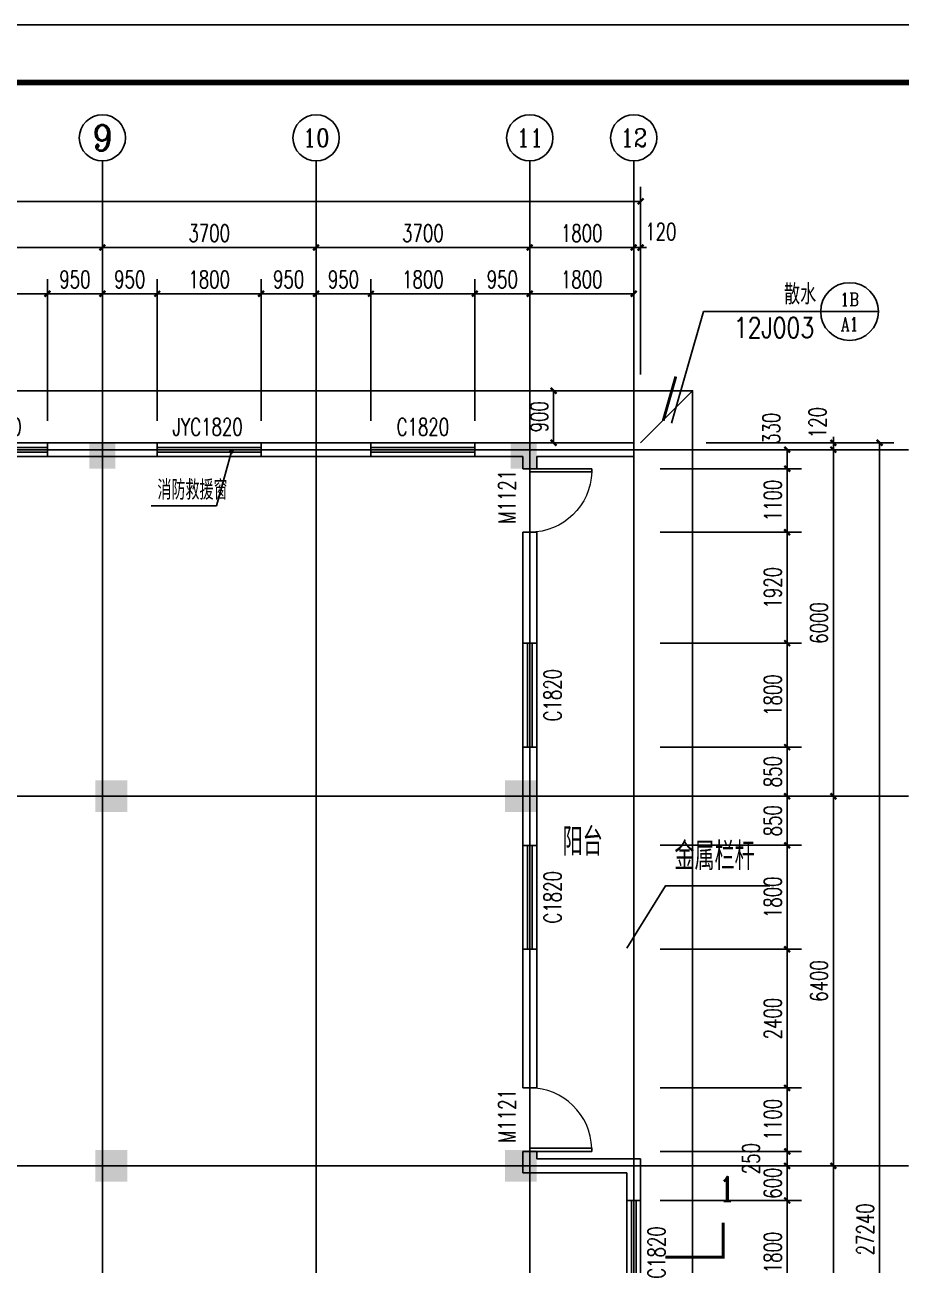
# Model space of a CAD drawing. Extents: x -522490 to 417652, y 450811 to 1108047.
# Drawn here: x 378801 to 393976, y 894913 to 916390 of the extents above; entities that cross this region are included whole.
import ezdxf
from ezdxf.enums import TextEntityAlignment as Align

# ---------------------------------------------------------------- set-up
doc = ezdxf.new("R2010")
doc.units = 0
doc.header["$LTSCALE"] = 1000
doc.header["$MEASUREMENT"] = 0
for name, color, linetype in [('AXIS', 3, 'Continuous'), ('AXIS_TEXT', 7, 'Continuous'), ('COLU_HATCH', 2, 'Continuous'), ('DIM_IDEN', 3, 'Continuous'), ('DIM_LEAD', 3, 'Continuous'), ('DIM_SYMB', 3, 'Continuous'), ('DOTE', 1, 'Continuous'), ('PUB_DIM', 3, 'Continuous'), ('PUB_TEXT', 7, 'Continuous'), ('PUB_TITLE', 4, 'Continuous'), ('WALL', 9, 'Continuous'), ('WINDOW', 4, 'Continuous'), ('WINDOW_TEXT', 7, 'Continuous')]:
    doc.layers.add(name, color=color, linetype=linetype)
doc.styles.add('_HZTXT', font='txt.shx', dxfattribs={"width": 0.8, "bigfont": 'hztxt.shx'})
doc.styles.add('_TCH_AXIS', font='COMPLEX', dxfattribs={"bigfont": 'GBCBIG'})
doc.styles.add('_TCH_DIM', font='SIMPLEX', dxfattribs={"bigfont": 'GBCBIG'})
doc.styles.add('_TCH_DIM_T3', font='SIMPLEX', dxfattribs={"width": 0.705882, "bigfont": 'GBCBIG'})
doc.styles.add('_TCH_LABEL', font='COMPLEX', dxfattribs={"bigfont": 'GBCBIG'})
doc.styles.add('_TCH_WINDOW', font='SIMPLEX', dxfattribs={"bigfont": 'GBCBIG'})
doc.styles.add('COMPLEX', font='COMPLEX')
doc.styles.get("Standard").update_dxf_attribs({"font": 'gbenor.shx', "bigfont": 'gbcbig.shx'})
doc.dimstyles.new('_TCH_ARCH&&100', dxfattribs={"dimtxt": 297.5, "dimasz": 100, "dimexe": 250, "dimexo": 300, "dimgap": 100, "dimtad": 1, "dimdec": 0, "dimzin": 0, "dimdsep": 46, "dimtxsty": '_TCH_DIM_T3', "dimblk": 'ARCHTICK', "dimcen": 0.09, "dimclrt": 7, "dimazin": 2, "dimtfac": 1, "dimtdec": 0, "dimtix": 1, "dimtmove": 2, "dimatfit": 3, "dimfxl": 0, "dimtolj": 1, "dimtzin": 0, "dimarcsym": 0})

# ---------------------------------------------------------------- blocks, each defined once
blk = doc.blocks.new('zhu11')
at = {"layer": 'COLU_HATCH'}
for points in [[(258046, 815708), (258046, 816158), (257596, 816158), (257596, 815708)], [(265341, 815708), (265341, 816158), (264891, 816158), (264891, 815708)], [(258251, 809763), (258251, 810313), (257701, 810313), (257701, 809763)], [(265341, 809763), (265341, 810313), (264791, 810313), (264791, 809763)], [(258251, 803363), (258251, 803913), (257701, 803913), (257701, 803363)], [(265341, 803363), (265341, 803913), (264791, 803913), (264791, 803363)]]:
    blk.add_hatch(color=256, dxfattribs=at).paths.add_polyline_path(points)
blk = doc.blocks.new('_ArchTick')
at = {"color": 0, "linetype": 'ByBlock', "const_width": 0.4}
blk.add_lwpolyline([(-0.5, -0.5), (0.5, 0.5)], dxfattribs=at)
blk = doc.blocks.new('*D696')
at = {"layer": 'AXIS', "color": 0, "lineweight": -2}
for p, q in [((389801, 896033), (392251, 896033)), ((392001, 894233), (392001, 896033)), ((389801, 894233), (392251, 894233))]:
    blk.add_line(p, q, dxfattribs=at)
at = {"layer": 'Defpoints', "color": 0}
for p in [(389501, 896033), (392001, 896033), (389501, 894233)]:
    blk.add_point(p, dxfattribs=at)
at = {"layer": 'AXIS', "color": 0, "lineweight": -2, "xscale": 100, "yscale": 100, "zscale": 100}
for p, rotation in [((392001, 896033), 90), ((392001, 894233), 270)]:
    blk.add_blockref('_ArchTick', p, dxfattribs=dict(at, rotation=rotation))
at = {"layer": 'AXIS', "color": 7, "insert": (391752, 895133), "char_height": 297.5, "attachment_point": 5, "rotation": 90, "style": '_TCH_DIM_T3'}
blk.add_mtext('\\A1;1800', dxfattribs=at)
blk = doc.blocks.new('*D697')
at = {"layer": 'AXIS', "color": 0, "lineweight": -2}
for p, q in [((392001, 896633), (392001, 896733)), ((389801, 896633), (392251, 896633)), ((392001, 896033), (392001, 896633)), ((389801, 896033), (392251, 896033)), ((392001, 896033), (392001, 895933))]:
    blk.add_line(p, q, dxfattribs=at)
at = {"layer": 'Defpoints', "color": 0}
for p in [(389501, 896633), (392001, 896633), (389501, 896033)]:
    blk.add_point(p, dxfattribs=at)
at = {"layer": 'AXIS', "color": 0, "lineweight": -2, "xscale": 100, "yscale": 100, "zscale": 100}
for p, rotation in [((392001, 896633), 270), ((392001, 896033), 90)]:
    blk.add_blockref('_ArchTick', p, dxfattribs=dict(at, rotation=rotation))
at = {"layer": 'AXIS', "color": 7, "insert": (391752, 896333), "char_height": 297.5, "attachment_point": 5, "rotation": 90, "style": '_TCH_DIM_T3'}
blk.add_mtext('\\A1;600', dxfattribs=at)
blk = doc.blocks.new('*D698')
at = {"layer": 'AXIS', "color": 0, "lineweight": -2}
for p, q in [((389801, 896883), (392251, 896883)), ((392001, 896633), (392001, 896883)), ((389801, 896633), (392251, 896633))]:
    blk.add_line(p, q, dxfattribs=at)
at = {"layer": 'Defpoints', "color": 0}
for p in [(389501, 896883), (392001, 896883), (389501, 896633)]:
    blk.add_point(p, dxfattribs=at)
at = {"layer": 'AXIS', "color": 0, "lineweight": -2, "xscale": 100, "yscale": 100, "zscale": 100}
for p, rotation in [((392001, 896883), 90), ((392001, 896633), 270)]:
    blk.add_blockref('_ArchTick', p, dxfattribs=dict(at, rotation=rotation))
at = {"layer": 'AXIS', "color": 7, "insert": (391376, 896758), "char_height": 297.5, "attachment_point": 5, "rotation": 90, "style": '_TCH_DIM_T3'}
blk.add_mtext('\\A1;250', dxfattribs=at)
blk = doc.blocks.new('*D699')
at = {"layer": 'AXIS', "color": 0, "lineweight": -2}
for p, q in [((389801, 897983), (392251, 897983)), ((392001, 896883), (392001, 897983)), ((389801, 896883), (392251, 896883))]:
    blk.add_line(p, q, dxfattribs=at)
at = {"layer": 'Defpoints', "color": 0}
for p in [(389501, 897983), (392001, 897983), (389501, 896883)]:
    blk.add_point(p, dxfattribs=at)
at = {"layer": 'AXIS', "color": 0, "lineweight": -2, "xscale": 100, "yscale": 100, "zscale": 100}
for p, rotation in [((392001, 897983), 90), ((392001, 896883), 270)]:
    blk.add_blockref('_ArchTick', p, dxfattribs=dict(at, rotation=rotation))
at = {"layer": 'AXIS', "color": 7, "insert": (391752, 897433), "char_height": 297.5, "attachment_point": 5, "rotation": 90, "style": '_TCH_DIM_T3'}
blk.add_mtext('\\A1;1100', dxfattribs=at)
blk = doc.blocks.new('*D700')
at = {"layer": 'AXIS', "color": 0, "lineweight": -2}
for p, q in [((389801, 900383), (392251, 900383)), ((392001, 897983), (392001, 900383)), ((389801, 897983), (392251, 897983))]:
    blk.add_line(p, q, dxfattribs=at)
at = {"layer": 'Defpoints', "color": 0}
for p in [(389501, 900383), (392001, 900383), (389501, 897983)]:
    blk.add_point(p, dxfattribs=at)
at = {"layer": 'AXIS', "color": 0, "lineweight": -2, "xscale": 100, "yscale": 100, "zscale": 100}
for p, rotation in [((392001, 900383), 90), ((392001, 897983), 270)]:
    blk.add_blockref('_ArchTick', p, dxfattribs=dict(at, rotation=rotation))
at = {"layer": 'AXIS', "color": 7, "insert": (391752, 899183), "char_height": 297.5, "attachment_point": 5, "rotation": 90, "style": '_TCH_DIM_T3'}
blk.add_mtext('\\A1;2400', dxfattribs=at)
blk = doc.blocks.new('*D701')
at = {"layer": 'AXIS', "color": 0, "lineweight": -2}
for p, q in [((389801, 902183), (392251, 902183)), ((392001, 900383), (392001, 902183)), ((389801, 900383), (392251, 900383))]:
    blk.add_line(p, q, dxfattribs=at)
at = {"layer": 'Defpoints', "color": 0}
for p in [(389501, 902183), (392001, 902183), (389501, 900383)]:
    blk.add_point(p, dxfattribs=at)
at = {"layer": 'AXIS', "color": 0, "lineweight": -2, "xscale": 100, "yscale": 100, "zscale": 100}
for p, rotation in [((392001, 902183), 90), ((392001, 900383), 270)]:
    blk.add_blockref('_ArchTick', p, dxfattribs=dict(at, rotation=rotation))
at = {"layer": 'AXIS', "color": 7, "insert": (391752, 901283), "char_height": 297.5, "attachment_point": 5, "rotation": 90, "style": '_TCH_DIM_T3'}
blk.add_mtext('\\A1;1800', dxfattribs=at)
blk = doc.blocks.new('*D702')
at = {"layer": 'AXIS', "color": 0, "lineweight": -2}
for p, q in [((389801, 903033), (392251, 903033)), ((392001, 902183), (392001, 903033)), ((389801, 902183), (392251, 902183))]:
    blk.add_line(p, q, dxfattribs=at)
at = {"layer": 'Defpoints', "color": 0}
for p in [(389501, 903033), (392001, 903033), (389501, 902183)]:
    blk.add_point(p, dxfattribs=at)
at = {"layer": 'AXIS', "color": 0, "lineweight": -2, "xscale": 100, "yscale": 100, "zscale": 100}
for p, rotation in [((392001, 903033), 90), ((392001, 902183), 270)]:
    blk.add_blockref('_ArchTick', p, dxfattribs=dict(at, rotation=rotation))
at = {"layer": 'AXIS', "color": 7, "insert": (391752, 902608), "char_height": 297.5, "attachment_point": 5, "rotation": 90, "style": '_TCH_DIM_T3'}
blk.add_mtext('\\A1;850', dxfattribs=at)
blk = doc.blocks.new('*D703')
at = {"layer": 'AXIS', "color": 0, "lineweight": -2}
for p, q in [((389801, 903883), (392251, 903883)), ((392001, 903033), (392001, 903883)), ((389801, 903033), (392251, 903033))]:
    blk.add_line(p, q, dxfattribs=at)
at = {"layer": 'Defpoints', "color": 0}
for p in [(389501, 903883), (392001, 903883), (389501, 903033)]:
    blk.add_point(p, dxfattribs=at)
at = {"layer": 'AXIS', "color": 0, "lineweight": -2, "xscale": 100, "yscale": 100, "zscale": 100}
for p, rotation in [((392001, 903883), 90), ((392001, 903033), 270)]:
    blk.add_blockref('_ArchTick', p, dxfattribs=dict(at, rotation=rotation))
at = {"layer": 'AXIS', "color": 7, "insert": (391752, 903458), "char_height": 297.5, "attachment_point": 5, "rotation": 90, "style": '_TCH_DIM_T3'}
blk.add_mtext('\\A1;850', dxfattribs=at)
blk = doc.blocks.new('*D704')
at = {"layer": 'AXIS', "color": 0, "lineweight": -2}
for p, q in [((389801, 905683), (392251, 905683)), ((392001, 903883), (392001, 905683)), ((389801, 903883), (392251, 903883))]:
    blk.add_line(p, q, dxfattribs=at)
at = {"layer": 'Defpoints', "color": 0}
for p in [(389501, 905683), (392001, 905683), (389501, 903883)]:
    blk.add_point(p, dxfattribs=at)
at = {"layer": 'AXIS', "color": 0, "lineweight": -2, "xscale": 100, "yscale": 100, "zscale": 100}
for p, rotation in [((392001, 905683), 90), ((392001, 903883), 270)]:
    blk.add_blockref('_ArchTick', p, dxfattribs=dict(at, rotation=rotation))
at = {"layer": 'AXIS', "color": 7, "insert": (391752, 904783), "char_height": 297.5, "attachment_point": 5, "rotation": 90, "style": '_TCH_DIM_T3'}
blk.add_mtext('\\A1;1800', dxfattribs=at)
blk = doc.blocks.new('*D705')
at = {"layer": 'AXIS', "color": 0, "lineweight": -2}
for p, q in [((389801, 907603), (392251, 907603)), ((392001, 905683), (392001, 907603)), ((389801, 905683), (392251, 905683))]:
    blk.add_line(p, q, dxfattribs=at)
at = {"layer": 'Defpoints', "color": 0}
for p in [(389501, 907603), (392001, 907603), (389501, 905683)]:
    blk.add_point(p, dxfattribs=at)
at = {"layer": 'AXIS', "color": 0, "lineweight": -2, "xscale": 100, "yscale": 100, "zscale": 100}
for p, rotation in [((392001, 907603), 90), ((392001, 905683), 270)]:
    blk.add_blockref('_ArchTick', p, dxfattribs=dict(at, rotation=rotation))
at = {"layer": 'AXIS', "color": 7, "insert": (391752, 906643), "char_height": 297.5, "attachment_point": 5, "rotation": 90, "style": '_TCH_DIM_T3'}
blk.add_mtext('\\A1;1920', dxfattribs=at)
blk = doc.blocks.new('*D706')
at = {"layer": 'AXIS', "color": 0, "lineweight": -2}
for p, q in [((389801, 908703), (392251, 908703)), ((392001, 907603), (392001, 908703)), ((389801, 907603), (392251, 907603))]:
    blk.add_line(p, q, dxfattribs=at)
at = {"layer": 'Defpoints', "color": 0}
for p in [(389501, 908703), (392001, 908703), (389501, 907603)]:
    blk.add_point(p, dxfattribs=at)
at = {"layer": 'AXIS', "color": 0, "lineweight": -2, "xscale": 100, "yscale": 100, "zscale": 100}
for p, rotation in [((392001, 908703), 90), ((392001, 907603), 270)]:
    blk.add_blockref('_ArchTick', p, dxfattribs=dict(at, rotation=rotation))
at = {"layer": 'AXIS', "color": 7, "insert": (391752, 908153), "char_height": 297.5, "attachment_point": 5, "rotation": 90, "style": '_TCH_DIM_T3'}
blk.add_mtext('\\A1;1100', dxfattribs=at)
blk = doc.blocks.new('*D707')
at = {"layer": 'AXIS', "color": 0, "lineweight": -2}
for p, q in [((389801, 909033), (392251, 909033)), ((392001, 908703), (392001, 909033)), ((389801, 908703), (392251, 908703))]:
    blk.add_line(p, q, dxfattribs=at)
at = {"layer": 'Defpoints', "color": 0}
for p in [(389501, 909033), (392001, 909033), (389501, 908703)]:
    blk.add_point(p, dxfattribs=at)
at = {"layer": 'AXIS', "color": 0, "lineweight": -2, "xscale": 100, "yscale": 100, "zscale": 100}
for p, rotation in [((392001, 909033), 90), ((392001, 908703), 270)]:
    blk.add_blockref('_ArchTick', p, dxfattribs=dict(at, rotation=rotation))
at = {"layer": 'AXIS', "color": 7, "insert": (391726, 909403), "char_height": 297.5, "attachment_point": 5, "rotation": 90, "style": '_TCH_DIM_T3'}
blk.add_mtext('\\A1;330', dxfattribs=at)
blk = doc.blocks.new('*D725')
at = {"layer": 'Defpoints', "color": 0}
for p in [(387958, 910053), (388339, 910053), (388339, 909153)]:
    blk.add_point(p, dxfattribs=at)
at = {"layer": 'PUB_DIM', "color": 0, "lineweight": -2}
for p, q in [((388039, 910053), (387708, 910053)), ((387958, 909153), (387958, 910053)), ((388039, 909153), (387708, 909153))]:
    blk.add_line(p, q, dxfattribs=at)
at = {"layer": 'PUB_DIM', "color": 0, "lineweight": -2, "xscale": 100, "yscale": 100, "zscale": 100}
for p, rotation in [((387958, 910053), 90), ((387958, 909153), 270)]:
    blk.add_blockref('_ArchTick', p, dxfattribs=dict(at, rotation=rotation))
at = {"layer": 'PUB_DIM', "color": 7, "insert": (387709, 909603), "char_height": 297.5, "attachment_point": 5, "rotation": 90, "style": '_TCH_DIM_T3'}
blk.add_mtext('\\A1;900', dxfattribs=at)
blk = doc.blocks.new('*D750')
at = {"layer": 'AXIS', "color": 0, "lineweight": -2}
for p, q in [((377394, 909533), (377394, 911983)), ((379194, 909533), (379194, 911983)), ((377394, 911733), (379194, 911733))]:
    blk.add_line(p, q, dxfattribs=at)
at = {"layer": 'Defpoints', "color": 0}
for p in [(379194, 911733), (377394, 909233), (379194, 909233)]:
    blk.add_point(p, dxfattribs=at)
at = {"layer": 'AXIS', "color": 0, "lineweight": -2, "xscale": 100, "yscale": 100, "zscale": 100, "rotation": 180}
blk.add_blockref('_ArchTick', (377394, 911733), dxfattribs=at)
at = {"layer": 'AXIS', "color": 0, "lineweight": -2, "xscale": 100, "yscale": 100, "zscale": 100}
blk.add_blockref('_ArchTick', (379194, 911733), dxfattribs=at)
at = {"layer": 'AXIS', "color": 7, "insert": (378294, 911981), "char_height": 297.5, "attachment_point": 5, "style": '_TCH_DIM_T3'}
blk.add_mtext('\\A1;1800', dxfattribs=at)
blk = doc.blocks.new('*D751')
at = {"layer": 'AXIS', "color": 0, "lineweight": -2}
for p, q in [((379194, 909533), (379194, 911983)), ((380144, 909533), (380144, 911983)), ((379194, 911733), (380144, 911733))]:
    blk.add_line(p, q, dxfattribs=at)
at = {"layer": 'Defpoints', "color": 0}
for p in [(380144, 911733), (379194, 909233), (380144, 909233)]:
    blk.add_point(p, dxfattribs=at)
at = {"layer": 'AXIS', "color": 0, "lineweight": -2, "xscale": 100, "yscale": 100, "zscale": 100, "rotation": 180}
blk.add_blockref('_ArchTick', (379194, 911733), dxfattribs=at)
at = {"layer": 'AXIS', "color": 0, "lineweight": -2, "xscale": 100, "yscale": 100, "zscale": 100}
blk.add_blockref('_ArchTick', (380144, 911733), dxfattribs=at)
at = {"layer": 'AXIS', "color": 7, "insert": (379669, 911981), "char_height": 297.5, "attachment_point": 5, "style": '_TCH_DIM_T3'}
blk.add_mtext('\\A1;950', dxfattribs=at)
blk = doc.blocks.new('*D752')
at = {"layer": 'AXIS', "color": 0, "lineweight": -2}
for p, q in [((380144, 909533), (380144, 911983)), ((381094, 909533), (381094, 911983)), ((380144, 911733), (381094, 911733))]:
    blk.add_line(p, q, dxfattribs=at)
at = {"layer": 'Defpoints', "color": 0}
for p in [(381094, 911733), (380144, 909233), (381094, 909233)]:
    blk.add_point(p, dxfattribs=at)
at = {"layer": 'AXIS', "color": 0, "lineweight": -2, "xscale": 100, "yscale": 100, "zscale": 100, "rotation": 180}
blk.add_blockref('_ArchTick', (380144, 911733), dxfattribs=at)
at = {"layer": 'AXIS', "color": 0, "lineweight": -2, "xscale": 100, "yscale": 100, "zscale": 100}
blk.add_blockref('_ArchTick', (381094, 911733), dxfattribs=at)
at = {"layer": 'AXIS', "color": 7, "insert": (380619, 911981), "char_height": 297.5, "attachment_point": 5, "style": '_TCH_DIM_T3'}
blk.add_mtext('\\A1;950', dxfattribs=at)
blk = doc.blocks.new('*D753')
at = {"layer": 'AXIS', "color": 0, "lineweight": -2}
for p, q in [((381094, 909533), (381094, 911983)), ((382894, 909533), (382894, 911983)), ((381094, 911733), (382894, 911733))]:
    blk.add_line(p, q, dxfattribs=at)
at = {"layer": 'Defpoints', "color": 0}
for p in [(382894, 911733), (381094, 909233), (382894, 909233)]:
    blk.add_point(p, dxfattribs=at)
at = {"layer": 'AXIS', "color": 0, "lineweight": -2, "xscale": 100, "yscale": 100, "zscale": 100, "rotation": 180}
blk.add_blockref('_ArchTick', (381094, 911733), dxfattribs=at)
at = {"layer": 'AXIS', "color": 0, "lineweight": -2, "xscale": 100, "yscale": 100, "zscale": 100}
blk.add_blockref('_ArchTick', (382894, 911733), dxfattribs=at)
at = {"layer": 'AXIS', "color": 7, "insert": (381994, 911981), "char_height": 297.5, "attachment_point": 5, "style": '_TCH_DIM_T3'}
blk.add_mtext('\\A1;1800', dxfattribs=at)
blk = doc.blocks.new('*D754')
at = {"layer": 'AXIS', "color": 0, "lineweight": -2}
for p, q in [((382894, 909533), (382894, 911983)), ((383844, 909533), (383844, 911983)), ((382894, 911733), (383844, 911733))]:
    blk.add_line(p, q, dxfattribs=at)
at = {"layer": 'Defpoints', "color": 0}
for p in [(383844, 911733), (382894, 909233), (383844, 909233)]:
    blk.add_point(p, dxfattribs=at)
at = {"layer": 'AXIS', "color": 0, "lineweight": -2, "xscale": 100, "yscale": 100, "zscale": 100, "rotation": 180}
blk.add_blockref('_ArchTick', (382894, 911733), dxfattribs=at)
at = {"layer": 'AXIS', "color": 0, "lineweight": -2, "xscale": 100, "yscale": 100, "zscale": 100}
blk.add_blockref('_ArchTick', (383844, 911733), dxfattribs=at)
at = {"layer": 'AXIS', "color": 7, "insert": (383369, 911981), "char_height": 297.5, "attachment_point": 5, "style": '_TCH_DIM_T3'}
blk.add_mtext('\\A1;950', dxfattribs=at)
blk = doc.blocks.new('*D755')
at = {"layer": 'AXIS', "color": 0, "lineweight": -2}
for p, q in [((383844, 909533), (383844, 911983)), ((384794, 909533), (384794, 911983)), ((383844, 911733), (384794, 911733))]:
    blk.add_line(p, q, dxfattribs=at)
at = {"layer": 'Defpoints', "color": 0}
for p in [(384794, 911733), (383844, 909233), (384794, 909233)]:
    blk.add_point(p, dxfattribs=at)
at = {"layer": 'AXIS', "color": 0, "lineweight": -2, "xscale": 100, "yscale": 100, "zscale": 100, "rotation": 180}
blk.add_blockref('_ArchTick', (383844, 911733), dxfattribs=at)
at = {"layer": 'AXIS', "color": 0, "lineweight": -2, "xscale": 100, "yscale": 100, "zscale": 100}
blk.add_blockref('_ArchTick', (384794, 911733), dxfattribs=at)
at = {"layer": 'AXIS', "color": 7, "insert": (384319, 911981), "char_height": 297.5, "attachment_point": 5, "style": '_TCH_DIM_T3'}
blk.add_mtext('\\A1;950', dxfattribs=at)
blk = doc.blocks.new('*D756')
at = {"layer": 'AXIS', "color": 0, "lineweight": -2}
for p, q in [((384794, 909533), (384794, 911983)), ((386594, 909533), (386594, 911983)), ((384794, 911733), (386594, 911733))]:
    blk.add_line(p, q, dxfattribs=at)
at = {"layer": 'Defpoints', "color": 0}
for p in [(386594, 911733), (384794, 909233), (386594, 909233)]:
    blk.add_point(p, dxfattribs=at)
at = {"layer": 'AXIS', "color": 0, "lineweight": -2, "xscale": 100, "yscale": 100, "zscale": 100, "rotation": 180}
blk.add_blockref('_ArchTick', (384794, 911733), dxfattribs=at)
at = {"layer": 'AXIS', "color": 0, "lineweight": -2, "xscale": 100, "yscale": 100, "zscale": 100}
blk.add_blockref('_ArchTick', (386594, 911733), dxfattribs=at)
at = {"layer": 'AXIS', "color": 7, "insert": (385694, 911981), "char_height": 297.5, "attachment_point": 5, "style": '_TCH_DIM_T3'}
blk.add_mtext('\\A1;1800', dxfattribs=at)
blk = doc.blocks.new('*D757')
at = {"layer": 'AXIS', "color": 0, "lineweight": -2}
for p, q in [((386594, 909533), (386594, 911983)), ((387544, 909533), (387544, 911983)), ((386594, 911733), (387544, 911733))]:
    blk.add_line(p, q, dxfattribs=at)
at = {"layer": 'Defpoints', "color": 0}
for p in [(387544, 911733), (386594, 909233), (387544, 909233)]:
    blk.add_point(p, dxfattribs=at)
at = {"layer": 'AXIS', "color": 0, "lineweight": -2, "xscale": 100, "yscale": 100, "zscale": 100, "rotation": 180}
blk.add_blockref('_ArchTick', (386594, 911733), dxfattribs=at)
at = {"layer": 'AXIS', "color": 0, "lineweight": -2, "xscale": 100, "yscale": 100, "zscale": 100}
blk.add_blockref('_ArchTick', (387544, 911733), dxfattribs=at)
at = {"layer": 'AXIS', "color": 7, "insert": (387069, 911981), "char_height": 297.5, "attachment_point": 5, "style": '_TCH_DIM_T3'}
blk.add_mtext('\\A1;950', dxfattribs=at)
blk = doc.blocks.new('*D758')
at = {"layer": 'AXIS', "color": 0, "lineweight": -2}
for p, q in [((387544, 909533), (387544, 911983)), ((389344, 909533), (389344, 911983)), ((387544, 911733), (389344, 911733))]:
    blk.add_line(p, q, dxfattribs=at)
at = {"layer": 'Defpoints', "color": 0}
for p in [(389344, 911733), (387544, 909233), (389344, 909233)]:
    blk.add_point(p, dxfattribs=at)
at = {"layer": 'AXIS', "color": 0, "lineweight": -2, "xscale": 100, "yscale": 100, "zscale": 100, "rotation": 180}
blk.add_blockref('_ArchTick', (387544, 911733), dxfattribs=at)
at = {"layer": 'AXIS', "color": 0, "lineweight": -2, "xscale": 100, "yscale": 100, "zscale": 100}
blk.add_blockref('_ArchTick', (389344, 911733), dxfattribs=at)
at = {"layer": 'AXIS', "color": 7, "insert": (388444, 911981), "char_height": 297.5, "attachment_point": 5, "style": '_TCH_DIM_T3'}
blk.add_mtext('\\A1;1800', dxfattribs=at)
blk = doc.blocks.new('*D885')
at = {"layer": 'AXIS', "color": 0, "lineweight": -2}
for p, q in [((390601, 896633), (393051, 896633)), ((392801, 890033), (392801, 896633)), ((390601, 890033), (393051, 890033))]:
    blk.add_line(p, q, dxfattribs=at)
at = {"layer": 'Defpoints', "color": 0}
for p in [(390301, 896633), (392801, 896633), (390301, 890033)]:
    blk.add_point(p, dxfattribs=at)
at = {"layer": 'AXIS', "color": 0, "lineweight": -2, "xscale": 100, "yscale": 100, "zscale": 100}
for p, rotation in [((392801, 896633), 90), ((392801, 890033), 270)]:
    blk.add_blockref('_ArchTick', p, dxfattribs=dict(at, rotation=rotation))
at = {"layer": 'AXIS', "color": 7, "insert": (392552, 893333), "char_height": 297.5, "attachment_point": 5, "rotation": 90, "style": '_TCH_DIM_T3'}
blk.add_mtext('\\A1;6600', dxfattribs=at)
blk = doc.blocks.new('*D886')
at = {"layer": 'AXIS', "color": 0, "lineweight": -2}
for p, q in [((390601, 903033), (393051, 903033)), ((392801, 896633), (392801, 903033)), ((390601, 896633), (393051, 896633))]:
    blk.add_line(p, q, dxfattribs=at)
at = {"layer": 'Defpoints', "color": 0}
for p in [(390301, 903033), (392801, 903033), (390301, 896633)]:
    blk.add_point(p, dxfattribs=at)
at = {"layer": 'AXIS', "color": 0, "lineweight": -2, "xscale": 100, "yscale": 100, "zscale": 100}
for p, rotation in [((392801, 903033), 90), ((392801, 896633), 270)]:
    blk.add_blockref('_ArchTick', p, dxfattribs=dict(at, rotation=rotation))
at = {"layer": 'AXIS', "color": 7, "insert": (392552, 899833), "char_height": 297.5, "attachment_point": 5, "rotation": 90, "style": '_TCH_DIM_T3'}
blk.add_mtext('\\A1;6400', dxfattribs=at)
blk = doc.blocks.new('*D887')
at = {"layer": 'AXIS', "color": 0, "lineweight": -2}
for p, q in [((390601, 909033), (393051, 909033)), ((392801, 903033), (392801, 909033)), ((390601, 903033), (393051, 903033))]:
    blk.add_line(p, q, dxfattribs=at)
at = {"layer": 'Defpoints', "color": 0}
for p in [(390301, 909033), (392801, 909033), (390301, 903033)]:
    blk.add_point(p, dxfattribs=at)
at = {"layer": 'AXIS', "color": 0, "lineweight": -2, "xscale": 100, "yscale": 100, "zscale": 100}
for p, rotation in [((392801, 909033), 90), ((392801, 903033), 270)]:
    blk.add_blockref('_ArchTick', p, dxfattribs=dict(at, rotation=rotation))
at = {"layer": 'AXIS', "color": 7, "insert": (392552, 906033), "char_height": 297.5, "attachment_point": 5, "rotation": 90, "style": '_TCH_DIM_T3'}
blk.add_mtext('\\A1;6000', dxfattribs=at)
blk = doc.blocks.new('*D888')
at = {"layer": 'AXIS', "color": 0, "lineweight": -2}
for p, q in [((390601, 909153), (393051, 909153)), ((392801, 909153), (392801, 909253)), ((392801, 909033), (392801, 909153)), ((390601, 909033), (393051, 909033)), ((392801, 909033), (392801, 908933))]:
    blk.add_line(p, q, dxfattribs=at)
at = {"layer": 'Defpoints', "color": 0}
for p in [(390301, 909153), (392801, 909153), (390301, 909033)]:
    blk.add_point(p, dxfattribs=at)
at = {"layer": 'AXIS', "color": 0, "lineweight": -2, "xscale": 100, "yscale": 100, "zscale": 100}
for p, rotation in [((392801, 909153), 270), ((392801, 909033), 90)]:
    blk.add_blockref('_ArchTick', p, dxfattribs=dict(at, rotation=rotation))
at = {"layer": 'AXIS', "color": 7, "insert": (392526, 909503), "char_height": 297.5, "attachment_point": 5, "rotation": 90, "style": '_TCH_DIM_T3'}
blk.add_mtext('\\A1;120', dxfattribs=at)
blk = doc.blocks.new('*D889')
at = {"layer": 'AXIS', "color": 0, "lineweight": -2}
for p, q in [((390601, 909153), (393851, 909153)), ((393601, 881913), (393601, 909153)), ((390601, 881913), (393851, 881913))]:
    blk.add_line(p, q, dxfattribs=at)
at = {"layer": 'Defpoints', "color": 0}
for p in [(390301, 909153), (393601, 909153), (390301, 881913)]:
    blk.add_point(p, dxfattribs=at)
at = {"layer": 'AXIS', "color": 0, "lineweight": -2, "xscale": 100, "yscale": 100, "zscale": 100}
for p, rotation in [((393601, 909153), 90), ((393601, 881913), 270)]:
    blk.add_blockref('_ArchTick', p, dxfattribs=dict(at, rotation=rotation))
at = {"layer": 'AXIS', "color": 7, "insert": (393352, 895533), "char_height": 297.5, "attachment_point": 5, "rotation": 90, "style": '_TCH_DIM_T3'}
blk.add_mtext('\\A1;27240', dxfattribs=at)
blk = doc.blocks.new('*D905')
at = {"layer": 'AXIS', "color": 0, "lineweight": -2}
for p, q in [((376444, 910333), (376444, 912783)), ((380144, 910333), (380144, 912783)), ((376444, 912533), (380144, 912533))]:
    blk.add_line(p, q, dxfattribs=at)
at = {"layer": 'Defpoints', "color": 0}
for p in [(380144, 912533), (376444, 910033), (380144, 910033)]:
    blk.add_point(p, dxfattribs=at)
at = {"layer": 'AXIS', "color": 0, "lineweight": -2, "xscale": 100, "yscale": 100, "zscale": 100, "rotation": 180}
blk.add_blockref('_ArchTick', (376444, 912533), dxfattribs=at)
at = {"layer": 'AXIS', "color": 0, "lineweight": -2, "xscale": 100, "yscale": 100, "zscale": 100}
blk.add_blockref('_ArchTick', (380144, 912533), dxfattribs=at)
at = {"layer": 'AXIS', "color": 7, "insert": (378294, 912781), "char_height": 297.5, "attachment_point": 5, "style": '_TCH_DIM_T3'}
blk.add_mtext('\\A1;3700', dxfattribs=at)
blk = doc.blocks.new('*D906')
at = {"layer": 'AXIS', "color": 0, "lineweight": -2}
for p, q in [((380144, 910333), (380144, 912783)), ((383844, 910333), (383844, 912783)), ((380144, 912533), (383844, 912533))]:
    blk.add_line(p, q, dxfattribs=at)
at = {"layer": 'Defpoints', "color": 0}
for p in [(383844, 912533), (380144, 910033), (383844, 910033)]:
    blk.add_point(p, dxfattribs=at)
at = {"layer": 'AXIS', "color": 0, "lineweight": -2, "xscale": 100, "yscale": 100, "zscale": 100, "rotation": 180}
blk.add_blockref('_ArchTick', (380144, 912533), dxfattribs=at)
at = {"layer": 'AXIS', "color": 0, "lineweight": -2, "xscale": 100, "yscale": 100, "zscale": 100}
blk.add_blockref('_ArchTick', (383844, 912533), dxfattribs=at)
at = {"layer": 'AXIS', "color": 7, "insert": (381994, 912781), "char_height": 297.5, "attachment_point": 5, "style": '_TCH_DIM_T3'}
blk.add_mtext('\\A1;3700', dxfattribs=at)
blk = doc.blocks.new('*D907')
at = {"layer": 'AXIS', "color": 0, "lineweight": -2}
for p, q in [((383844, 910333), (383844, 912783)), ((387544, 910333), (387544, 912783)), ((383844, 912533), (387544, 912533))]:
    blk.add_line(p, q, dxfattribs=at)
at = {"layer": 'Defpoints', "color": 0}
for p in [(387544, 912533), (383844, 910033), (387544, 910033)]:
    blk.add_point(p, dxfattribs=at)
at = {"layer": 'AXIS', "color": 0, "lineweight": -2, "xscale": 100, "yscale": 100, "zscale": 100, "rotation": 180}
blk.add_blockref('_ArchTick', (383844, 912533), dxfattribs=at)
at = {"layer": 'AXIS', "color": 0, "lineweight": -2, "xscale": 100, "yscale": 100, "zscale": 100}
blk.add_blockref('_ArchTick', (387544, 912533), dxfattribs=at)
at = {"layer": 'AXIS', "color": 7, "insert": (385694, 912781), "char_height": 297.5, "attachment_point": 5, "style": '_TCH_DIM_T3'}
blk.add_mtext('\\A1;3700', dxfattribs=at)
blk = doc.blocks.new('*D908')
at = {"layer": 'AXIS', "color": 0, "lineweight": -2}
for p, q in [((387544, 910333), (387544, 912783)), ((389344, 910333), (389344, 912783)), ((387544, 912533), (389344, 912533))]:
    blk.add_line(p, q, dxfattribs=at)
at = {"layer": 'Defpoints', "color": 0}
for p in [(389344, 912533), (387544, 910033), (389344, 910033)]:
    blk.add_point(p, dxfattribs=at)
at = {"layer": 'AXIS', "color": 0, "lineweight": -2, "xscale": 100, "yscale": 100, "zscale": 100, "rotation": 180}
blk.add_blockref('_ArchTick', (387544, 912533), dxfattribs=at)
at = {"layer": 'AXIS', "color": 0, "lineweight": -2, "xscale": 100, "yscale": 100, "zscale": 100}
blk.add_blockref('_ArchTick', (389344, 912533), dxfattribs=at)
at = {"layer": 'AXIS', "color": 7, "insert": (388444, 912781), "char_height": 297.5, "attachment_point": 5, "style": '_TCH_DIM_T3'}
blk.add_mtext('\\A1;1800', dxfattribs=at)
blk = doc.blocks.new('*D909')
at = {"layer": 'AXIS', "color": 0, "lineweight": -2}
for p, q in [((389344, 910333), (389344, 912783)), ((389464, 910333), (389464, 912783)), ((389344, 912533), (389244, 912533)), ((389344, 912533), (389464, 912533)), ((389464, 912533), (389564, 912533))]:
    blk.add_line(p, q, dxfattribs=at)
at = {"layer": 'Defpoints', "color": 0}
for p in [(389464, 912533), (389344, 910033), (389464, 910033)]:
    blk.add_point(p, dxfattribs=at)
at = {"layer": 'AXIS', "color": 0, "lineweight": -2, "xscale": 100, "yscale": 100, "zscale": 100}
blk.add_blockref('_ArchTick', (389344, 912533), dxfattribs=at)
at = {"layer": 'AXIS', "color": 0, "lineweight": -2, "xscale": 100, "yscale": 100, "zscale": 100, "rotation": 180}
blk.add_blockref('_ArchTick', (389464, 912533), dxfattribs=at)
at = {"layer": 'AXIS', "color": 7, "insert": (389814, 912808), "char_height": 297.5, "attachment_point": 5, "style": '_TCH_DIM_T3'}
blk.add_mtext('\\A1;120', dxfattribs=at)
blk = doc.blocks.new('*D910')
at = {"layer": 'AXIS', "color": 0, "lineweight": -2}
for p, q in [((352224, 910333), (352224, 913583)), ((389464, 910333), (389464, 913583)), ((352224, 913333), (389464, 913333))]:
    blk.add_line(p, q, dxfattribs=at)
at = {"layer": 'Defpoints', "color": 0}
for p in [(389464, 913333), (352224, 910033), (389464, 910033)]:
    blk.add_point(p, dxfattribs=at)
at = {"layer": 'AXIS', "color": 0, "lineweight": -2, "xscale": 100, "yscale": 100, "zscale": 100, "rotation": 180}
blk.add_blockref('_ArchTick', (352224, 913333), dxfattribs=at)
at = {"layer": 'AXIS', "color": 0, "lineweight": -2, "xscale": 100, "yscale": 100, "zscale": 100}
blk.add_blockref('_ArchTick', (389464, 913333), dxfattribs=at)
at = {"layer": 'AXIS', "color": 7, "insert": (370844, 913581), "char_height": 297.5, "attachment_point": 5, "style": '_TCH_DIM_T3'}
blk.add_mtext('\\A1;37240', dxfattribs=at)
blk = doc.blocks.new('$DorLib2D$00000001')
for p, q in [((0.45, 0.975), (0.5, 0.975)), ((0.45, 0), (0.45, 0.975)), ((0.5, 0), (0.5, 0.975)), ((0.5, 0), (0.45, 0))]:
    blk.add_line(p, q)
at = {"lineweight": 13}
blk.add_arc((0.475, 0), 0.975, 91.4693, 180, dxfattribs=at)
blk = doc.blocks.new('$TCHSYS$WIN2D')
for p, q in [((-0.5, 0.5), (0.5, 0.5)), ((-0.5, 0.5), (-0.5, -0.5)), ((0.5, 0.5), (0.5, -0.5)), ((0.5, 0.167), (-0.5, 0.167)), ((0.5, -0.167), (-0.5, -0.167)), ((-0.5, -0.5), (0.5, -0.5))]:
    blk.add_line(p, q)
blk = doc.blocks.new('_AXISO')
blk.add_circle((0, 0), 0.5)
at = {"layer": 'AXIS_TEXT', "style": 'COMPLEX', "width": 1.041667}
blk.add_attdef('A', text='', height=0.56, dxfattribs=at).set_placement((-0.25, -0.28), (0.25, -0.28), align=Align.FIT)

msp = doc.modelspace()

# ---------------------------------------------------------------- linework, layer by layer
at = {"color": 2}
msp.add_line((390364.3, 910052.7), (389464.3, 909152.7), dxfattribs=at)
msp.add_line((389344.3, 909032.7), (389344.3, 896752.7))
msp.add_lwpolyline([(354144.3, 910052.7), (390364.3, 910052.7), (390364.3, 885132.7)], dxfattribs=at)
msp.add_lwpolyline([(389224.3, 900401.7), (389892.7, 901479.8), (391702.4, 901479.8)])
at = {"layer": 'AXIS'}
for p, q in [((380144.3, 910032.7), (380144.3, 914032.7)), ((383844.3, 910032.7), (383844.3, 914032.7)), ((387544.3, 910032.7), (387544.3, 914032.7)), ((389344.3, 910032.7), (389344.3, 914032.7)), ((390100.6, 909032.7), (394100.6, 909032.7)), ((390100.6, 903032.7), (394100.6, 903032.7)), ((390100.6, 896632.7), (394100.6, 896632.7))]:
    msp.add_line(p, q, dxfattribs=at)
at = {"layer": 'DIM_IDEN'}
for p, q in [((389999.1, 909493.1), (390550, 911424.6)), ((390550, 911424.6), (392581.8, 911424.6)), ((393581.8, 911424.6), (392581.8, 911424.6))]:
    msp.add_line(p, q, dxfattribs=at)
at = {"layer": 'DIM_IDEN', "const_width": 50}
msp.add_lwpolyline([(389854.9, 909534.3), (390073.3, 910300.1)], dxfattribs=at)
at = {"layer": 'DIM_IDEN'}
msp.add_circle((393081.8, 911424.6), 500, dxfattribs=at)
at = {"layer": 'DIM_LEAD'}
for p, q in [((382377.9, 909001.2), (382119.5, 908062.5)), ((382119.5, 908062.5), (380992, 908062.5))]:
    msp.add_line(p, q, dxfattribs=at)
at = {"layer": 'DIM_LEAD', "const_width": 40}
msp.add_lwpolyline([(382383.2, 909020.5, 1), (382372.6, 908981.9, 1)], format="xyb", close=True, dxfattribs=at)
at = {"layer": 'DIM_SYMB', "const_width": 50}
msp.add_lwpolyline([(389894.6, 895050.7), (390894.6, 895050.7), (390894.6, 895650.7)], dxfattribs=at)
at = {"layer": 'DOTE'}
for p, q in [((380144.3, 880655.3), (380144.3, 910032.7)), ((383844.3, 880655.3), (383844.3, 910032.7)), ((387544.3, 880655.3), (387544.3, 910032.7)), ((389344.3, 880655.3), (389344.3, 910032.7)), ((351344.3, 909032.7), (390100.6, 909032.7)), ((351344.3, 903032.7), (390100.6, 903032.7)), ((351344.3, 896632.7), (390100.6, 896632.7))]:
    msp.add_line(p, q, dxfattribs=at)
at = {"layer": 'PUB_TITLE'}
msp.add_lwpolyline([(343352.5, 874389.7), (402752.5, 874389.7), (402752.5, 916389.7), (343352.5, 916389.7)], close=True, dxfattribs=at)
at = {"layer": 'PUB_TITLE', "const_width": 100}
msp.add_lwpolyline([(345852.5, 875389.7), (401752.5, 875389.7), (401752.5, 915389.7), (345852.5, 915389.7)], close=True, dxfattribs=at)
at = {"layer": 'WALL', "color": 5}
for p, q in [((381094.3, 909152.7), (379194.3, 909152.7)), ((379194.3, 909152.7), (379194.3, 908912.7)), ((381094.3, 908912.7), (381094.3, 909152.7)), ((384794.3, 909152.7), (382894.3, 909152.7)), ((382894.3, 909152.7), (382894.3, 908912.7)), ((384794.3, 908912.7), (384794.3, 909152.7)), ((387544.3, 909152.7), (386594.3, 909152.7)), ((386594.3, 909152.7), (386594.3, 908912.7)), ((387544.3, 909152.7), (389344.3, 909152.7)), ((389344.3, 909152.7), (389344.3, 908912.7)), ((379194.3, 908912.7), (381094.3, 908912.7)), ((382894.3, 908912.7), (384794.3, 908912.7)), ((386594.3, 908912.7), (387424.3, 908912.7)), ((387424.3, 908912.7), (387424.3, 908702.7)), ((387664.3, 908702.7), (387664.3, 908912.7)), ((387664.3, 908912.7), (389344.3, 908912.7)), ((387424.3, 908702.7), (387664.3, 908702.7)), ((387424.3, 907602.7), (387424.3, 905682.7)), ((387664.3, 907602.7), (387424.3, 907602.7)), ((387664.3, 905682.7), (387664.3, 907602.7)), ((387424.3, 905682.7), (387664.3, 905682.7)), ((387424.3, 903882.7), (387424.3, 902182.7)), ((387664.3, 903882.7), (387424.3, 903882.7)), ((387664.3, 902182.7), (387664.3, 903882.7)), ((387424.3, 902182.7), (387664.3, 902182.7)), ((387424.3, 900382.7), (387424.3, 897982.7)), ((387664.3, 900382.7), (387424.3, 900382.7)), ((387664.3, 897982.7), (387664.3, 900382.7)), ((387424.3, 897982.7), (387664.3, 897982.7)), ((387664.3, 896882.7), (387424.3, 896882.7)), ((387424.3, 896882.7), (387424.3, 896512.7)), ((387664.3, 896752.7), (387664.3, 896882.7)), ((387664.3, 896752.7), (389464.3, 896752.7)), ((389464.3, 896032.7), (389464.3, 896752.7)), ((387424.3, 896512.7), (389224.3, 896512.7)), ((389224.3, 896512.7), (389224.3, 896032.7)), ((389224.3, 896032.7), (389464.3, 896032.7))]:
    msp.add_line(p, q, dxfattribs=at)

# ---------------------------------------------------------------- block references
msp.add_blockref('zhu11', (122323.8, 92994.8))
at = {"layer": 'AXIS'}
ref = msp.add_blockref('_AXISO', (380144.3, 914432.7), dxfattribs=dict(at, xscale=800, yscale=800, zscale=800))
ref.add_attrib('A', '9', dxfattribs={"layer": 'AXIS_TEXT', "height": 452, "style": '_TCH_AXIS', "width": 1.097143}).set_placement((379979, 914206.8), (380309.7, 914206.8), align=Align.FIT)
ref = msp.add_blockref('_AXISO', (383844.3, 914432.7), dxfattribs=dict(at, xscale=800, yscale=800, zscale=800))
ref.add_attrib('A', '10', dxfattribs={"layer": 'AXIS_TEXT', "height": 316.03, "style": '_TCH_AXIS', "width": 1.05931}).set_placement((383613.2, 914274.7), (384075.5, 914274.7), align=Align.FIT)
ref = msp.add_blockref('_AXISO', (387544.3, 914432.7), dxfattribs=dict(at, xscale=800, yscale=800, zscale=800))
ref.add_attrib('A', '11', dxfattribs={"layer": 'AXIS_TEXT', "height": 314.79, "style": '_TCH_AXIS', "width": 1.287356}).set_placement((387312.8, 914275.4), (387775.9, 914275.4), align=Align.FIT)
ref = msp.add_blockref('_AXISO', (389344.3, 914432.7), dxfattribs=dict(at, xscale=800, yscale=800, zscale=800))
ref.add_attrib('A', '12', dxfattribs={"layer": 'AXIS_TEXT', "height": 314.79, "style": '_TCH_AXIS', "width": 1.065398}).set_placement((389112.8, 914275.4), (389575.9, 914275.4), align=Align.FIT)
at = {"layer": 'WINDOW'}
ref = msp.add_blockref('$TCHSYS$WIN2D', (378294.3, 909032.7), dxfattribs=dict(at, xscale=-1800, yscale=240, zscale=-1800))
ref.add_attrib('A', 'C1820', (377839.3, 909279), dxfattribs={"layer": 'WINDOW_TEXT', "height": 297.5, "style": '_TCH_WINDOW', "width": 0.705882})
ref = msp.add_blockref('$TCHSYS$WIN2D', (381994.3, 909032.7), dxfattribs=dict(at, xscale=-1800, yscale=240, zscale=-1800))
ref.add_attrib('A', 'JYC1820', (381359.3, 909279), dxfattribs={"layer": 'WINDOW_TEXT', "height": 297.5, "style": '_TCH_WINDOW', "width": 0.705882})
ref = msp.add_blockref('$TCHSYS$WIN2D', (385694.3, 909032.7), dxfattribs=dict(at, xscale=-1800, yscale=240, zscale=-1800))
ref.add_attrib('A', 'C1820', (385239.3, 909279), dxfattribs={"layer": 'WINDOW_TEXT', "height": 297.5, "style": '_TCH_WINDOW', "width": 0.705882})
ref = msp.add_blockref('$DorLib2D$00000001', (387544.3, 908152.7), dxfattribs=dict(at, xscale=-1100, yscale=1100, zscale=-1100, rotation=270))
ref.add_attrib('A', 'M1121', (387298.1, 907747.7), dxfattribs={"layer": 'WINDOW_TEXT', "height": 297.5, "rotation": 90, "style": '_TCH_WINDOW', "width": 0.705882})
ref = msp.add_blockref('$TCHSYS$WIN2D', (387544.3, 904782.7), dxfattribs=dict(at, xscale=1800, yscale=-240, zscale=1800, rotation=270))
ref.add_attrib('A', 'C1820', (388088.1, 904327.7), dxfattribs={"layer": 'WINDOW_TEXT', "height": 297.5, "rotation": 90, "style": '_TCH_WINDOW', "width": 0.705882})
ref = msp.add_blockref('$TCHSYS$WIN2D', (387544.3, 901282.7), dxfattribs=dict(at, xscale=-1800, yscale=-240, zscale=-1800, rotation=270))
ref.add_attrib('A', 'C1820', (388088.1, 900827.7), dxfattribs={"layer": 'WINDOW_TEXT', "height": 297.5, "rotation": 90, "style": '_TCH_WINDOW', "width": 0.705882})
ref = msp.add_blockref('$DorLib2D$00000001', (387544.3, 897432.7), dxfattribs=dict(at, xscale=1100, yscale=1100, zscale=1100, rotation=270))
ref.add_attrib('A', 'M1121', (387298.1, 897027.7), dxfattribs={"layer": 'WINDOW_TEXT', "height": 297.5, "rotation": 90, "style": '_TCH_WINDOW', "width": 0.705882})
ref = msp.add_blockref('$TCHSYS$WIN2D', (389344.3, 895132.7), dxfattribs=dict(at, xscale=1800, yscale=240, zscale=1800, rotation=90))
ref.add_attrib('A', 'C1820', (389888.1, 894677.7), dxfattribs={"layer": 'WINDOW_TEXT', "height": 297.5, "rotation": 90, "style": '_TCH_WINDOW', "width": 0.705882})

# ---------------------------------------------------------------- texts
at = {"layer": 'PUB_TEXT'}
for s, height, style, width, p in [('散水', 350, '_HZTXT', 0.8, (391945.4, 911548.2)), ('12J003', 350, '_HZTXT', 0.8, (391076.8, 910969.6)), ('1', 425, '_TCH_LABEL', 0.705882, (390830.3, 896021.8))]:
    msp.add_text(s, height=height, dxfattribs=dict(at, style=style, width=width)).set_placement(p)
at = {"layer": 'PUB_TEXT', "style": '_TCH_LABEL'}
for s, height, p, p2 in [('1B', 228.73, (392918.4, 911522.2), (393245.2, 911522.2)), ('A1', 235.47, (392930.4, 911092.7), (393233.1, 911092.7))]:
    msp.add_text(s, height=height, dxfattribs=at).set_placement(p, p2, align=Align.FIT)
at = {"layer": 'PUB_TEXT', "style": '_TCH_DIM'}
msp.add_text('消防救援窗', height=337.59, dxfattribs=at).set_placement((381097, 908167.5))
at = {"layer": 'PUB_TEXT'}
for s, p in [('阳台', (388113.7, 902004.7)), ('金属栏杆', (390049.6, 901754.4))]:
    msp.add_text(s, height=482.27, dxfattribs=at).set_placement(p)

# ---------------------------------------------------------------- dimensions: what is measured, and where the dimension line sits
at = {"layer": 'AXIS'}
for p1, p2, distance, picture, middle in [((352224.3, 910032.7), (389464.3, 910032.7), 3300, '*D910', (370844.3, 913581.5)), ((376444.3, 910032.7), (380144.3, 910032.7), 2500, '*D905', (378294.3, 912781.5)), ((380144.3, 910032.7), (383844.3, 910032.7), 2500, '*D906', (381994.3, 912781.5)), ((383844.3, 910032.7), (387544.3, 910032.7), 2500, '*D907', (385694.3, 912781.5)), ((387544.3, 910032.7), (389344.3, 910032.7), 2500, '*D908', (388444.3, 912781.5)), ((377394.3, 909232.7), (379194.3, 909232.7), 2500, '*D750', (378294.3, 911981.5)), ((379194.3, 909232.7), (380144.3, 909232.7), 2500, '*D751', (379669.3, 911981.5)), ((380144.3, 909232.7), (381094.3, 909232.7), 2500, '*D752', (380619.3, 911981.5)), ((381094.3, 909232.7), (382894.3, 909232.7), 2500, '*D753', (381994.3, 911981.5)), ((382894.3, 909232.7), (383844.3, 909232.7), 2500, '*D754', (383369.3, 911981.5)), ((383844.3, 909232.7), (384794.3, 909232.7), 2500, '*D755', (384319.3, 911981.5)), ((384794.3, 909232.7), (386594.3, 909232.7), 2500, '*D756', (385694.3, 911981.5)), ((386594.3, 909232.7), (387544.3, 909232.7), 2500, '*D757', (387069.3, 911981.5)), ((387544.3, 909232.7), (389344.3, 909232.7), 2500, '*D758', (388444.3, 911981.5)), ((390300.6, 881912.7), (390300.6, 909152.7), -3300, '*D889', (393351.8, 895532.7)), ((390300.6, 903032.7), (390300.6, 909032.7), -2500, '*D887', (392551.8, 906032.7)), ((389500.6, 907602.7), (389500.6, 908702.7), -2500, '*D706', (391751.8, 908152.7)), ((389500.6, 905682.7), (389500.6, 907602.7), -2500, '*D705', (391751.8, 906642.7)), ((389500.6, 903882.7), (389500.6, 905682.7), -2500, '*D704', (391751.8, 904782.7)), ((389500.6, 903032.7), (389500.6, 903882.7), -2500, '*D703', (391751.8, 903457.7)), ((389500.6, 902182.7), (389500.6, 903032.7), -2500, '*D702', (391751.8, 902607.7)), ((390300.6, 896632.7), (390300.6, 903032.7), -2500, '*D886', (392551.8, 899832.7)), ((389500.6, 900382.7), (389500.6, 902182.7), -2500, '*D701', (391751.8, 901282.7)), ((389500.6, 897982.7), (389500.6, 900382.7), -2500, '*D700', (391751.8, 899182.7)), ((389500.6, 896882.7), (389500.6, 897982.7), -2500, '*D699', (391751.8, 897432.7)), ((389500.6, 896032.7), (389500.6, 896632.7), -2500, '*D697', (391751.8, 896332.7)), ((390300.6, 890032.7), (390300.6, 896632.7), -2500, '*D885', (392551.8, 893332.7)), ((389500.6, 894232.7), (389500.6, 896032.7), -2500, '*D696', (391751.8, 895132.7))]:
    dim = msp.add_aligned_dim(p1=p1, p2=p2, distance=distance, dimstyle='_TCH_ARCH&&100', dxfattribs=at)
    dim.commit()
    dim.dimension.update_dxf_attribs({"geometry": picture, "text_midpoint": middle})
for base, p1, p2, angle, picture, middle in [((389464.3, 912532.7), (389344.3, 910032.7), (389464.3, 910032.7), 0, '*D909', (389814.3, 912807.7)), ((392800.6, 909152.7), (390300.6, 909032.7), (390300.6, 909152.7), 90, '*D888', (392525.6, 909502.7)), ((392000.6, 909032.7), (389500.6, 908702.7), (389500.6, 909032.7), 90, '*D707', (391725.6, 909402.7)), ((392000.6, 896882.7), (389500.6, 896632.7), (389500.6, 896882.7), 90, '*D698', (391375.6, 896757.7))]:
    dim = msp.add_linear_dim(base=base, p1=p1, p2=p2, angle=angle, dimstyle='_TCH_ARCH&&100', dxfattribs=at)
    dim.commit()
    dim.dimension.update_dxf_attribs({"geometry": picture, "text_midpoint": middle, "dimtype": 129})
at = {"layer": 'PUB_DIM'}
dim = msp.add_aligned_dim(p1=(388339.3, 909152.7), p2=(388339.3, 910052.7), distance=381.3, dimstyle='_TCH_ARCH&&100', dxfattribs=at)
dim.commit()
dim.dimension.update_dxf_attribs({"geometry": '*D725', "text_midpoint": (387709.3, 909602.7)})

doc.saveas('drawing.dxf')
